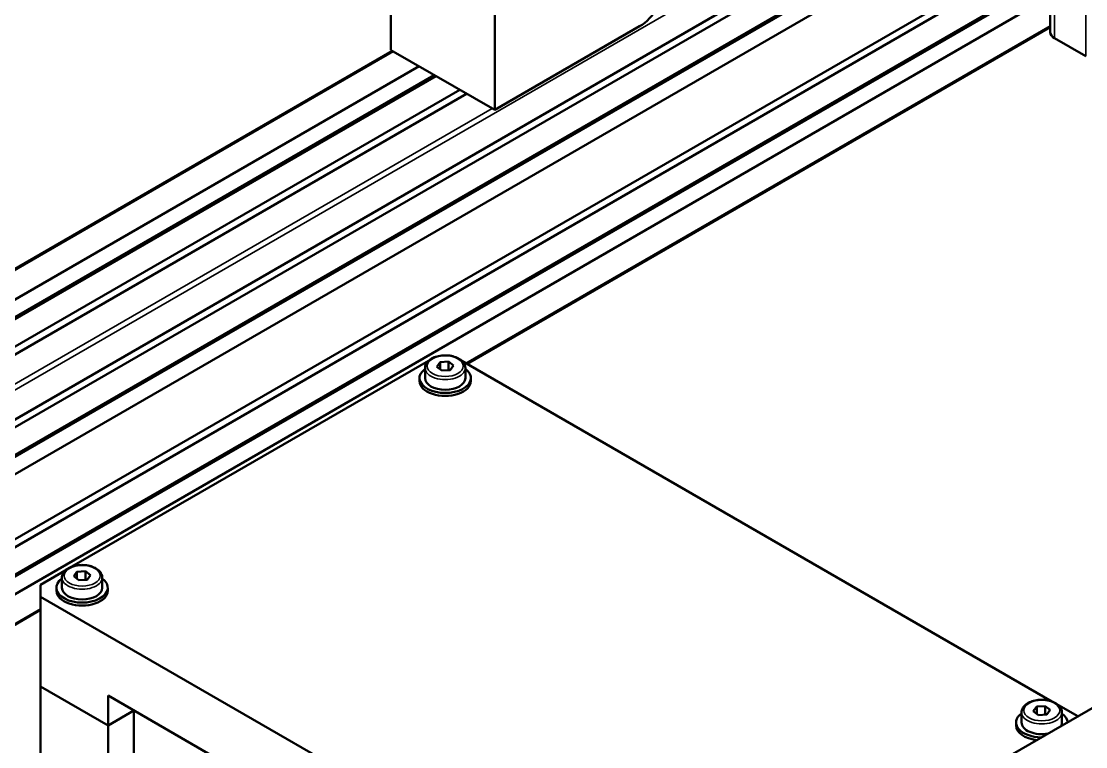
# Model space of a CAD drawing. Header units: millimetres. Extents: x -2015 to 3360, y -4745 to 2376.
# Drawn here: x 1218.8 to 1363.9, y 747.2 to 846.1 of the extents above; entities that cross this region are included whole.
import ezdxf

# ---------------------------------------------------------------- set-up
doc = ezdxf.new("R2010")
doc.units = ezdxf.units.MM
doc.header["$LTSCALE"] = 8
doc.layers.add('Visible (ISO)', color=7, linetype='Continuous', lineweight=50)
doc.layers.add('Visible Narrow (ISO)', color=7, linetype='Continuous', lineweight=35)

msp = doc.modelspace()

# ---------------------------------------------------------------- linework, layer by layer
at = {"layer": 'Visible (ISO)'}
for p, q in [((1348.89, 867.44), (1161.26, 759.11)), ((1348.89, 866.36), (1162.19, 758.57)), ((1349.89, 863.19), (1163.67, 755.68)), ((1350.14, 863.05), (1163.67, 755.4)), ((1352.19, 861.87), (1163.67, 753.02)), ((1269.18, 842.17), (1269.18, 858.5)), ((1359.05, 857.91), (1359.05, 844.59)), ((1359.05, 856.97), (1163.67, 744.17)), ((1359.05, 855.9), (1163.67, 743.09)), ((1359.05, 852.15), (1163.67, 739.35)), ((1359.05, 851.87), (1163.67, 739.07)), ((1283.33, 834.01), (1283.33, 850.34)), ((1359.05, 849.5), (1163.67, 736.69)), ((1359.05, 845.31), (1279.55, 799.41)), ((1303.07, 845.41), (1283.33, 834.01)), ((1359.64, 843.78), (1363.88, 841.33)), ((1269.39, 842.05), (1115.1, 752.98)), ((1283.33, 834.01), (1269.18, 842.17)), ((1273.02, 839.96), (1118.83, 750.94)), ((1275.07, 838.77), (1120.68, 749.64)), ((1275.32, 838.63), (1120.93, 749.49)), ((1263.49, 694.02), (1513.75, 838.51)), ((1278.56, 836.76), (1124.17, 747.62)), ((1279.49, 836.22), (1125.31, 747.2)), ((1225.69, 771.75), (1274.29, 799.81)), ((1275.43, 799.01), (1275.88, 799.62)), ((1275.88, 799.62), (1277.03, 799.7)), ((1275.88, 798.65), (1275.88, 799.62)), ((1277.03, 799.7), (1277.72, 799.16)), ((1277.03, 798.53), (1277.03, 799.7)), ((1278.86, 799.81), (1359.27, 753.38)), ((1273.82, 798.84), (1273.82, 797.45)), ((1276.12, 798.47), (1275.43, 799.01)), ((1277.26, 798.55), (1276.12, 798.47)), ((1277.72, 799.16), (1277.26, 798.55)), ((1279.32, 798.84), (1279.32, 797.45)), ((1273.07, 797.45), (1273.07, 797.04)), ((1280.07, 797.45), (1280.07, 797.04)), ((1221.42, 769.28), (1224.79, 771.23)), ((1225.93, 770.43), (1226.38, 771.04)), ((1226.38, 771.04), (1227.53, 771.12)), ((1226.38, 770.08), (1226.38, 771.04)), ((1227.53, 771.12), (1228.22, 770.58)), ((1227.53, 769.96), (1227.53, 771.12)), ((1228.22, 770.58), (1227.77, 769.97)), ((1221.42, 767.65), (1221.42, 769.28)), ((1224.33, 770.26), (1224.33, 768.87)), ((1226.62, 769.89), (1225.93, 770.43)), ((1227.77, 769.97), (1226.62, 769.89)), ((1229.83, 770.26), (1229.83, 768.87)), ((1306.22, 718.69), (1221.42, 767.65)), ((1221.42, 755.4), (1221.42, 767.65)), ((1223.58, 768.87), (1223.58, 768.47)), ((1230.58, 768.87), (1230.58, 768.47)), ((1221.42, 765.85), (1163.67, 732.5)), ((1221.42, 724.37), (1221.42, 755.4)), ((1221.42, 755.4), (1230.61, 750.09)), ((1230.61, 750.09), (1221.42, 755.4)), ((1230.61, 750.09), (1230.61, 754.18)), ((1230.61, 754.18), (1297.79, 715.39)), ((1234.15, 752.14), (1230.61, 750.09)), ((1234.15, 752.13), (1234.15, 723.56)), ((1355.14, 751.89), (1355.14, 750.5)), ((1356.74, 752.06), (1357.2, 752.67)), ((1357.43, 751.52), (1356.74, 752.06)), ((1357.2, 752.67), (1358.35, 752.75)), ((1357.2, 751.7), (1357.2, 752.67)), ((1358.58, 751.6), (1357.43, 751.52)), ((1358.35, 752.75), (1359.04, 752.21)), ((1358.35, 751.58), (1358.35, 752.75)), ((1359.04, 752.21), (1358.58, 751.6)), ((1360.17, 752.86), (1362.79, 751.35)), ((1360.64, 751.89), (1360.64, 750.5)), ((1354.39, 750.5), (1354.39, 750.09)), ((1230.61, 721.52), (1230.61, 750.09))]:
    msp.add_line(p, q, dxfattribs=at)
for centre, major_axis, start_param, end_param in [((1303.07, 849.49), (-2.5, -4.33), 0.785398, 1.570796), ((1361.05, 844.59), (-2, 0), 0, 0.785398), ((1276.57, 797.45), (-3.5, 0), 5.616239, 10.091724), ((1276.57, 797.04), (-3.5, 0), 0, 3.141593), ((1276.57, 797.45), (2.75, 0), 3.141593, 6.283185), ((1227.08, 768.87), (-3.5, 0), 5.616239, 10.091724), ((1227.08, 768.47), (-3.5, 0), 0, 3.141593), ((1227.08, 768.87), (2.75, 0), 3.141593, 6.283185), ((1357.89, 750.5), (-3.5, 0), 5.616239, 7.835587), ((1357.89, 750.5), (3.5, 0), 0.018395, 0.666946), ((1357.89, 750.5), (-2.75, 0), 0, 1.868143), ((1357.89, 750.5), (2.75, 0), 5.985839, 6.283185), ((1357.89, 750.09), (-3.5, 0), 0, 1.369108)]:
    msp.add_ellipse(centre, major_axis=major_axis, ratio=0.57735, start_param=start_param, end_param=end_param, dxfattribs=at)
for points in [[(1273.82, 798.84), (1273.82, 799.01), (1273.86, 799.18), (1274.02, 799.51), (1274.14, 799.67), (1274.45, 799.96), (1274.66, 800.09), (1275.13, 800.32), (1275.39, 800.4), (1275.95, 800.52), (1276.25, 800.55), (1276.83, 800.56), (1277.13, 800.53), (1277.69, 800.42), (1277.95, 800.34), (1278.44, 800.12), (1278.65, 799.99), (1279, 799.68), (1279.14, 799.5), (1279.29, 799.15), (1279.32, 799), (1279.32, 798.84)], [(1224.33, 770.26), (1224.33, 770.43), (1224.37, 770.6), (1224.52, 770.93), (1224.64, 771.09), (1224.96, 771.38), (1225.16, 771.52), (1225.63, 771.74), (1225.9, 771.83), (1226.46, 771.94), (1226.75, 771.97), (1227.34, 771.98), (1227.63, 771.95), (1228.19, 771.84), (1228.46, 771.76), (1228.94, 771.55), (1229.15, 771.41), (1229.51, 771.1), (1229.64, 770.92), (1229.79, 770.58), (1229.83, 770.42), (1229.83, 770.26)], [(1355.14, 751.89), (1355.14, 752.06), (1355.18, 752.23), (1355.34, 752.56), (1355.46, 752.72), (1355.77, 753.01), (1355.98, 753.15), (1356.45, 753.37), (1356.71, 753.45), (1357.27, 753.57), (1357.56, 753.6), (1358.15, 753.61), (1358.44, 753.58), (1359, 753.47), (1359.27, 753.39), (1359.75, 753.18), (1359.97, 753.04), (1360.32, 752.73), (1360.46, 752.55), (1360.61, 752.2), (1360.64, 752.05), (1360.64, 751.89)]]:
    msp.add_open_spline(points, degree=3, knots=[3.910891, 3.910891, 3.910891, 3.910891, 4.176685, 4.176685, 4.46631, 4.46631, 4.794404, 4.794404, 5.133115, 5.133115, 5.469249, 5.469249, 5.803808, 5.803808, 6.139723, 6.139723, 6.478376, 6.478376, 6.807975, 6.807975, 7.052483, 7.052483, 7.052483, 7.052483], dxfattribs=at)
at = {"layer": 'Visible Narrow (ISO)'}
for p, q in [((1348.89, 871.45), (1157.3, 760.84)), ((1359.64, 843.78), (1359.64, 857.57)), ((1363.88, 855.12), (1363.88, 841.33)), ((1359.05, 845.48), (1279.4, 799.49)), ((1269.54, 841.97), (1115.35, 752.95)), ((1282.97, 834.21), (1128.79, 745.19)), ((1221.42, 766.02), (1163.67, 732.67))]:
    msp.add_line(p, q, dxfattribs=at)
for centre in [(1276.57, 799.08), (1227.08, 770.51), (1357.89, 752.14)]:
    msp.add_ellipse(centre, major_axis=(2.45, 0), ratio=0.57735, dxfattribs=at)
for centre in [(1276.57, 798.84), (1227.08, 770.26), (1357.89, 751.89)]:
    msp.add_ellipse(centre, major_axis=(-2.75, 0), ratio=0.57735, start_param=0, end_param=3.141593, dxfattribs=at)

doc.saveas('drawing.dxf')
